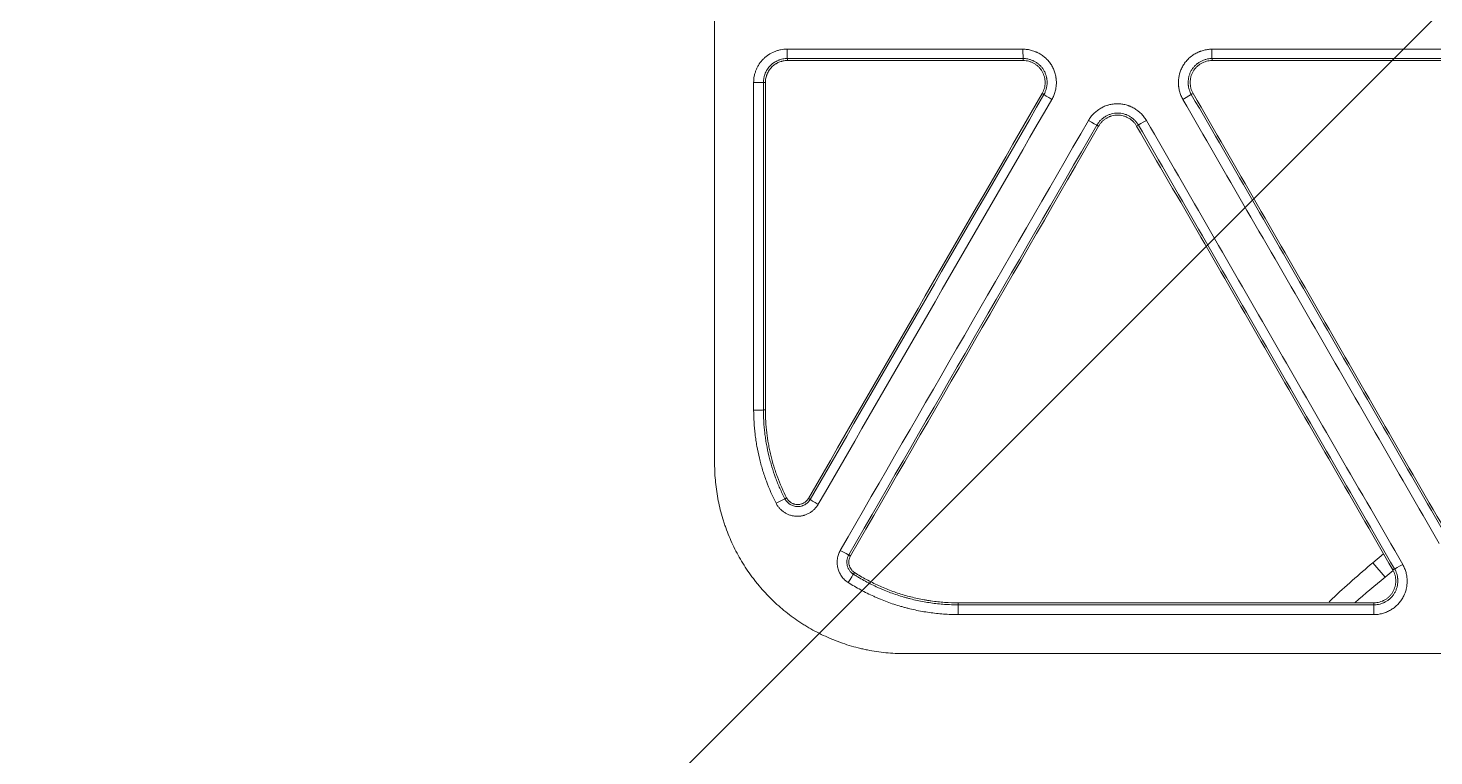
# Model space of a CAD drawing. Header units: inches. Extents: x 405346 to 489838, y -25612 to 14934.
# Drawn here: x 466962.4 to 467032.6, y 4073 to 4109.3 of the extents above; entities that cross this region are included whole.
import ezdxf

# ---------------------------------------------------------------- set-up
doc = ezdxf.new("R2010")
doc.units = ezdxf.units.IN
doc.header["$LTSCALE"] = 200
doc.header["$MEASUREMENT"] = 0
doc.layers.add('SS-EQ', color=2, linetype='Continuous', lineweight=20)

# ---------------------------------------------------------------- blocks, each defined once
blk = doc.blocks.new('4way무풍')
at = {"layer": 'SS-EQ'}
for p, q in [((330.224, 330.224), (-339.635, -339.635)), ((-243.958, -213.682), (-243.959, -213.782)), ((-232.19, -213.782), (-232.19, -213.682)), ((-222.768, -213.682), (-222.768, -213.782)), ((-245.053, -214.877), (-245.152, -214.877)), ((-231.155, -215.474), (-231.242, -215.424)), ((-223.716, -215.424), (-223.802, -215.474)), ((-228.427, -217.05), (-228.513, -217)), ((-226.444, -216.999), (-226.531, -217.05)), ((-245.152, -231.216), (-245.053, -231.216)), ((-244.085, -235.645), (-243.996, -235.6)), ((-242.907, -235.627), (-242.82, -235.677)), ((-240.895, -238.446), (-240.809, -238.496)), ((-214.745, -238.838), (-214.21, -238.39)), ((-214.138, -239.561), (-214.745, -238.838)), ((-213.744, -239.198), (-213.657, -239.148)), ((-240.605, -239.329), (-240.658, -239.413)), ((-214.138, -239.561), (-213.735, -239.223)), ((-214.138, -239.561), (-213.731, -239.232)), ((-235.429, -240.839), (-235.429, -240.939)), ((-214.692, -240.939), (-214.692, -240.839))]:
    blk.add_line(p, q, dxfattribs=at)
for centre, major_axis, ratio, start_param, end_param in [((-243.958, -213.209), (0, 0.474), 0.033008, 1.585007, 3.106667), ((-232.189, -213.209), (0, 0.474), 0.027765, 1.588136, 3.106673), ((-222.768, -213.209), (0, -0.474), 0.024351, 4.731809, 6.248268), ((-245.626, -214.877), (-0.474, 0), 0.014328, 1.537444, 3.106473), ((-230.745, -215.71), (0.41, -0.237), 0.029315, 3.176514, 4.698559), ((-224.212, -215.71), (0.41, 0.237), 0.005067, 4.681389, 6.248278), ((-228.923, -216.762), (-0.41, 0.237), 0.029505, 1.558117, 3.106671), ((-226.034, -216.762), (0.41, 0.237), 0.004819, 3.1765, 4.681067), ((-245.626, -231.215), (0.474, 0), 0.020391, 4.683371, 6.248018), ((-244.506, -235.861), (0.422, 0.216), 0.007367, 4.677735, 6.248278), ((-242.41, -235.914), (-0.41, 0.237), 0.033086, 0.034926, 1.559135), ((-241.305, -238.209), (0.41, -0.237), 0.033564, 4.70208, 6.248259), ((-213.247, -238.911), (0.41, 0.237), 0.018714, 3.176505, 4.683565), ((-240.913, -239.812), (0.255, 0.399), 0.008025, 0.034908, 1.6051), ((-235.429, -241.412), (0, 0.474), 0.022813, 0.035226, 1.597211), ((-214.691, -241.412), (0, 0.474), 0.01545, 0.035014, 1.602164)]:
    blk.add_ellipse(centre, major_axis=major_axis, ratio=ratio, start_param=start_param, end_param=end_param, dxfattribs=at)
for points, knots in [([(-0.032, -346.294), (-6.969, -346.294), (-13.906, -346.294), (-27.78, -346.294), (-34.717, -346.294), (-55.528, -346.294), (-69.403, -346.294), (-97.151, -346.294), (-111.025, -346.294), (-138.774, -346.294), (-152.648, -346.294), (-180.396, -346.294), (-194.27, -346.294), (-215.082, -346.294), (-222.019, -346.294), (-235.893, -346.294), (-242.83, -346.294), (-253.236, -346.294), (-256.704, -346.293), (-263.641, -346.293), (-267.11, -346.294), (-272.313, -346.294), (-274.047, -346.294), (-276.648, -346.294), (-277.515, -346.294), (-279.25, -346.294), (-280.117, -346.293), (-281.418, -346.293), (-281.851, -346.293), (-282.718, -346.293), (-283.152, -346.293), (-283.802, -346.293), (-284.019, -346.294), (-284.453, -346.294), (-284.669, -346.294), (-285.103, -346.294), (-285.32, -346.293), (-285.753, -346.291), (-285.97, -346.288), (-286.62, -346.277), (-287.053, -346.265), (-287.92, -346.232), (-288.353, -346.21), (-289.653, -346.133), (-290.519, -346.062), (-291.817, -345.929), (-292.25, -345.88), (-292.899, -345.799), (-293.116, -345.771), (-293.548, -345.713), (-294.627, -345.561), (-295.697, -345.382), (-298.249, -344.898), (-299.929, -344.504), (-302.417, -343.81), (-304.065, -343.313), (-305.692, -342.746), (-308.116, -341.843), (-309.711, -341.172), (-311.481, -340.336), (-311.677, -340.242), (-312.069, -340.051), (-312.265, -339.955), (-312.85, -339.663), (-313.238, -339.464), (-314.393, -338.857), (-315.91, -338.018), (-317.384, -337.119), (-318.837, -336.19), (-319.553, -335.711), (-320.962, -334.724), (-322.351, -333.708), (-324.369, -332.095), (-326.323, -330.394), (-327.582, -329.2), (-328.355, -328.435), (-328.586, -328.204), (-328.815, -327.971), (-328.968, -327.815), (-329.044, -327.737), (-329.423, -327.345), (-329.723, -327.029), (-330.61, -326.073), (-331.762, -324.777), (-333.398, -322.77), (-334.43, -321.391), (-335.932, -319.291), (-336.873, -317.851), (-338.196, -315.627), (-339.047, -314.124), (-339.838, -312.58), (-340.313, -311.601), (-340.454, -311.306), (-340.593, -311.01), (-340.685, -310.813), (-340.731, -310.713), (-340.958, -310.218), (-341.135, -309.821), (-341.654, -308.624), (-342.309, -307.019), (-343.186, -304.583), (-343.7, -302.939), (-344.419, -300.46), (-344.828, -298.788), (-345.336, -296.251), (-345.487, -295.401), (-345.755, -293.691), (-345.871, -292.831), (-345.994, -291.749), (-346.017, -291.533), (-346.062, -291.099), (-346.083, -290.882), (-346.143, -290.23), (-346.178, -289.796), (-346.239, -288.927), (-346.265, -288.493), (-346.307, -287.624), (-346.324, -287.19), (-346.342, -286.538), (-346.347, -286.321), (-346.354, -285.886), (-346.356, -285.669), (-346.359, -285.235), (-346.359, -285.017), (-346.359, -284.583), (-346.359, -284.366), (-346.358, -283.714), (-346.358, -283.28), (-346.358, -282.411), (-346.358, -281.976), (-346.358, -280.673), (-346.358, -279.804), (-346.359, -278.066), (-346.359, -277.197), (-346.359, -274.59), (-346.359, -272.852), (-346.358, -264.163), (-346.358, -257.211), (-346.359, -236.356), (-346.359, -222.453), (-346.359, -194.646), (-346.359, -180.743), (-346.359, -152.936), (-346.359, -139.033), (-346.359, -111.226), (-346.359, -69.517), (-346.359, -27.807), (-346.359, 0)], [0, 0, 0, 0, 0.03125, 0.03125, 0.0625, 0.0625, 0.125, 0.125, 0.1875, 0.1875, 0.25, 0.25, 0.3125, 0.3125, 0.34375, 0.34375, 0.375, 0.375, 0.390625, 0.390625, 0.40625, 0.40625, 0.414063, 0.414063, 0.417969, 0.417969, 0.421875, 0.421875, 0.423828, 0.423828, 0.425781, 0.425781, 0.426758, 0.426758, 0.427734, 0.427734, 0.428711, 0.428711, 0.429688, 0.429688, 0.431641, 0.431641, 0.433594, 0.433594, 0.4375, 0.4375, 0.439453, 0.439453, 0.44043, 0.44043, 0.441406, 0.445313, 0.445313, 0.453125, 0.453125, 0.457031, 0.460938, 0.460938, 0.46875, 0.46875, 0.469727, 0.469727, 0.470703, 0.470703, 0.472656, 0.472656, 0.476563, 0.480469, 0.480469, 0.484375, 0.484375, 0.488281, 0.492188, 0.496094, 0.5, 0.5, 0.500977, 0.501465, 0.501465, 0.501953, 0.501953, 0.503906, 0.503906, 0.507813, 0.511719, 0.515625, 0.515625, 0.523438, 0.523438, 0.527344, 0.53125, 0.53125, 0.532227, 0.532715, 0.532715, 0.533203, 0.533203, 0.535156, 0.535156, 0.539063, 0.542969, 0.546875, 0.546875, 0.554688, 0.554688, 0.558594, 0.558594, 0.5625, 0.5625, 0.563477, 0.563477, 0.564453, 0.564453, 0.566406, 0.566406, 0.568359, 0.568359, 0.570313, 0.570313, 0.571289, 0.571289, 0.572266, 0.572266, 0.573242, 0.573242, 0.574219, 0.574219, 0.576172, 0.576172, 0.578125, 0.578125, 0.582031, 0.582031, 0.585938, 0.585938, 0.59375, 0.59375, 0.625, 0.625, 0.6875, 0.6875, 0.75, 0.75, 0.8125, 0.8125, 0.875, 1, 1, 1, 1]), ([(-345.164, 0), (-345.164, -27.72), (-345.163, -69.3), (-345.162, -110.879), (-345.161, -138.599), (-345.16, -152.459), (-345.158, -180.179), (-345.157, -194.038), (-345.154, -221.758), (-345.152, -235.618), (-345.147, -256.408), (-345.146, -263.338), (-345.145, -272), (-345.144, -273.733), (-345.144, -276.331), (-345.144, -277.198), (-345.143, -278.93), (-345.142, -279.796), (-345.142, -281.096), (-345.141, -281.529), (-345.141, -282.395), (-345.141, -282.828), (-345.141, -283.694), (-345.141, -284.128), (-345.14, -284.777), (-345.139, -284.994), (-345.136, -285.427), (-345.134, -285.643), (-345.124, -286.293), (-345.113, -286.726), (-345.08, -287.592), (-345.06, -288.025), (-345.009, -288.891), (-344.978, -289.324), (-344.926, -289.973), (-344.898, -290.298), (-344.868, -290.623), (-344.847, -290.839), (-344.836, -290.947), (-344.736, -291.92), (-344.629, -292.78), (-344.379, -294.49), (-344.236, -295.341), (-343.754, -297.876), (-343.361, -299.547), (-342.665, -302.025), (-342.166, -303.667), (-341.312, -306.101), (-340.67, -307.704), (-340.162, -308.899), (-339.901, -309.494), (-339.629, -310.087), (-339.446, -310.481), (-339.353, -310.678), (-338.885, -311.657), (-338.495, -312.43), (-337.684, -313.955), (-337.263, -314.706), (-336.391, -316.189), (-335.94, -316.919), (-335.007, -318.36), (-334.525, -319.069), (-333.532, -320.468), (-332.508, -321.846), (-330.881, -323.85), (-329.735, -325.144), (-328.853, -326.098), (-328.555, -326.413), (-328.177, -326.804), (-328.101, -326.882), (-327.949, -327.038), (-327.721, -327.27), (-327.491, -327.501), (-326.721, -328.264), (-325.466, -329.454), (-323.518, -331.15), (-321.504, -332.756), (-320.119, -333.767), (-318.711, -334.749), (-317.997, -335.224), (-316.546, -336.146), (-315.81, -336.593), (-314.315, -337.455), (-313.557, -337.871), (-312.595, -338.371), (-312.305, -338.52), (-312.014, -338.667), (-311.819, -338.764), (-311.722, -338.813), (-311.235, -339.053), (-310.844, -339.241), (-309.666, -339.791), (-308.875, -340.139), (-307.283, -340.8), (-305.68, -341.425), (-303.244, -342.258), (-301.598, -342.743), (-299.114, -343.417), (-297.436, -343.797), (-294.888, -344.259), (-294.033, -344.395), (-292.957, -344.543), (-292.742, -344.571), (-292.31, -344.625), (-291.663, -344.704), (-291.015, -344.771), (-289.72, -344.892), (-288.856, -344.954), (-287.56, -345.019), (-287.128, -345.036), (-286.48, -345.054), (-286.264, -345.059), (-285.831, -345.067), (-285.615, -345.069), (-285.183, -345.073), (-284.967, -345.074), (-284.534, -345.075), (-284.318, -345.075), (-283.67, -345.076), (-283.237, -345.076), (-282.589, -345.076), (-282.373, -345.076), (-281.94, -345.076), (-281.724, -345.076), (-281.075, -345.076), (-280.643, -345.077), (-279.346, -345.077), (-278.481, -345.078), (-276.752, -345.079), (-275.887, -345.079), (-273.293, -345.079), (-271.563, -345.08), (-262.916, -345.081), (-255.998, -345.082), (-242.162, -345.085), (-235.244, -345.086), (-221.408, -345.089), (-214.49, -345.09), (-193.736, -345.092), (-179.9, -345.094), (-152.228, -345.096), (-138.392, -345.096), (-110.72, -345.097), (-96.884, -345.098), (-69.212, -345.098), (-55.376, -345.099), (-34.622, -345.099), (-27.704, -345.099), (-13.868, -345.099), (-6.95, -345.099), (-0.032, -345.099)], [0, 0, 0, 0, 0.125, 0.1875, 0.1875, 0.25, 0.25, 0.3125, 0.3125, 0.375, 0.375, 0.40625, 0.40625, 0.414063, 0.414063, 0.417969, 0.417969, 0.421875, 0.421875, 0.423828, 0.423828, 0.425781, 0.425781, 0.427734, 0.427734, 0.428711, 0.428711, 0.429688, 0.429688, 0.431641, 0.431641, 0.433594, 0.433594, 0.435547, 0.435547, 0.436523, 0.437012, 0.437012, 0.4375, 0.4375, 0.441406, 0.441406, 0.445313, 0.445313, 0.453125, 0.453125, 0.457031, 0.460938, 0.464844, 0.464844, 0.466797, 0.467773, 0.467773, 0.46875, 0.46875, 0.472656, 0.472656, 0.476563, 0.476563, 0.480469, 0.480469, 0.484375, 0.484375, 0.488281, 0.492188, 0.496094, 0.496094, 0.498047, 0.498047, 0.498535, 0.498535, 0.499023, 0.5, 0.5, 0.503906, 0.507813, 0.511719, 0.515625, 0.515625, 0.519531, 0.519531, 0.523438, 0.523438, 0.527344, 0.527344, 0.52832, 0.528809, 0.528809, 0.529297, 0.529297, 0.53125, 0.53125, 0.535156, 0.535156, 0.539063, 0.542969, 0.546875, 0.546875, 0.554688, 0.554688, 0.558594, 0.558594, 0.55957, 0.55957, 0.560547, 0.5625, 0.5625, 0.566406, 0.566406, 0.568359, 0.568359, 0.569336, 0.569336, 0.570313, 0.570313, 0.571289, 0.571289, 0.572266, 0.572266, 0.574219, 0.574219, 0.575195, 0.575195, 0.576172, 0.576172, 0.578125, 0.578125, 0.582031, 0.582031, 0.585938, 0.585938, 0.59375, 0.59375, 0.625, 0.625, 0.65625, 0.65625, 0.6875, 0.6875, 0.75, 0.75, 0.8125, 0.8125, 0.875, 0.875, 0.9375, 0.9375, 0.96875, 0.96875, 1, 1, 1, 1]), ([(-247.586, 0), (-247.586, -19.492), (-247.586, -38.984), (-247.586, -68.221), (-247.586, -77.967), (-247.586, -92.586), (-247.586, -97.459), (-247.586, -107.204), (-247.586, -112.077), (-247.586, -136.442), (-247.586, -155.933), (-247.586, -180.297), (-247.586, -185.17), (-247.586, -192.479), (-247.586, -194.916), (-247.586, -198.57), (-247.586, -199.788), (-247.586, -201.616), (-247.586, -202.225), (-247.586, -203.443), (-247.586, -204.052), (-247.586, -207.097), (-247.586, -209.534), (-247.586, -214.406), (-247.586, -216.842), (-247.586, -221.715), (-247.586, -224.151), (-247.586, -229.023), (-247.586, -231.46), (-247.586, -233.896)], [0, 0, 0, 0, 0.25, 0.25, 0.375, 0.375, 0.4375, 0.4375, 0.5, 0.5, 0.75, 0.75, 0.8125, 0.8125, 0.84375, 0.84375, 0.859375, 0.859375, 0.867187, 0.867187, 0.875, 0.875, 0.90625, 0.90625, 0.9375, 0.9375, 0.96875, 0.96875, 1, 1, 1, 1]), ([(-245.641, -214.883), (-245.641, -214.773), (-245.63, -214.664), (-245.603, -214.53), (-245.597, -214.503), (-245.583, -214.45), (-245.576, -214.423), (-245.552, -214.345), (-245.515, -214.243), (-245.469, -214.145), (-245.43, -214.072), (-245.417, -214.048), (-245.388, -214.001), (-245.374, -213.978), (-245.298, -213.864), (-245.229, -213.78), (-245.114, -213.665), (-245.074, -213.628), (-245.01, -213.576), (-244.988, -213.559), (-244.944, -213.527), (-244.921, -213.511), (-244.808, -213.436), (-244.712, -213.385), (-244.586, -213.333), (-244.561, -213.323), (-244.509, -213.304), (-244.483, -213.296), (-244.404, -213.272), (-244.351, -213.259), (-244.192, -213.227), (-244.084, -213.215), (-243.974, -213.215)], [0, 0, 0, 0, 0.125, 0.125, 0.15625, 0.15625, 0.1875, 0.1875, 0.25, 0.3125, 0.3125, 0.34375, 0.34375, 0.375, 0.375, 0.5, 0.5, 0.5625, 0.5625, 0.59375, 0.59375, 0.625, 0.625, 0.75, 0.75, 0.78125, 0.78125, 0.8125, 0.8125, 0.875, 0.875, 1, 1, 1, 1]), ([(-243.974, -213.215), (-242.012, -213.216), (-240.05, -213.216), (-236.126, -213.216), (-234.165, -213.217), (-232.203, -213.217)], [0, 0, 0, 0, 0.5, 0.5, 1, 1, 1, 1]), ([(-232.203, -213.217), (-232.166, -213.217), (-232.129, -213.218), (-232.056, -213.223), (-232.02, -213.227), (-231.912, -213.242), (-231.77, -213.271), (-231.632, -213.318), (-231.548, -213.353), (-231.531, -213.361), (-231.498, -213.376), (-231.448, -213.399), (-231.4, -213.425), (-231.306, -213.48), (-231.246, -213.52), (-231.159, -213.586), (-231.131, -213.609), (-231.09, -213.645), (-231.076, -213.657), (-231.049, -213.682), (-231.036, -213.695), (-230.971, -213.759), (-230.875, -213.868), (-230.794, -213.988), (-230.74, -214.083), (-230.722, -214.115), (-230.69, -214.181), (-230.675, -214.214), (-230.634, -214.315), (-230.611, -214.383), (-230.583, -214.488), (-230.575, -214.524), (-230.565, -214.578), (-230.561, -214.596), (-230.556, -214.632), (-230.553, -214.65), (-230.541, -214.741), (-230.532, -214.886), (-230.541, -215.03), (-230.553, -215.121), (-230.555, -215.139), (-230.561, -215.175), (-230.565, -215.193), (-230.575, -215.247), (-230.583, -215.282), (-230.611, -215.388), (-230.634, -215.456), (-230.689, -215.59), (-230.721, -215.656), (-230.758, -215.719)], [0, 0, 0, 0, 0.03125, 0.03125, 0.0625, 0.0625, 0.125, 0.1875, 0.1875, 0.203125, 0.203125, 0.21875, 0.25, 0.25, 0.3125, 0.3125, 0.34375, 0.34375, 0.359375, 0.359375, 0.375, 0.375, 0.4375, 0.5, 0.5, 0.53125, 0.53125, 0.5625, 0.5625, 0.625, 0.625, 0.65625, 0.65625, 0.671875, 0.671875, 0.6875, 0.6875, 0.75, 0.8125, 0.8125, 0.828125, 0.828125, 0.84375, 0.84375, 0.875, 0.875, 0.9375, 0.9375, 1, 1, 1, 1]), ([(-224.223, -215.72), (-224.242, -215.688), (-224.259, -215.656), (-224.291, -215.59), (-224.306, -215.556), (-224.348, -215.455), (-224.393, -215.318), (-224.421, -215.175), (-224.433, -215.085), (-224.435, -215.066), (-224.438, -215.03), (-224.443, -214.975), (-224.444, -214.921), (-224.444, -214.812), (-224.44, -214.74), (-224.426, -214.632), (-224.42, -214.596), (-224.409, -214.542), (-224.406, -214.524), (-224.397, -214.488), (-224.393, -214.47), (-224.37, -214.382), (-224.324, -214.245), (-224.26, -214.115), (-224.205, -214.02), (-224.186, -213.989), (-224.145, -213.928), (-224.124, -213.898), (-224.057, -213.812), (-224.009, -213.758), (-223.932, -213.682), (-223.892, -213.645), (-223.85, -213.609), (-223.822, -213.586), (-223.807, -213.575), (-223.735, -213.519), (-223.614, -213.439), (-223.484, -213.375), (-223.4, -213.34), (-223.383, -213.333), (-223.349, -213.32), (-223.332, -213.314), (-223.28, -213.296), (-223.245, -213.285), (-223.139, -213.257), (-223.069, -213.242), (-222.925, -213.223), (-222.852, -213.218), (-222.779, -213.218)], [0, 0, 0, 0, 0.03125, 0.03125, 0.0625, 0.0625, 0.125, 0.1875, 0.1875, 0.203125, 0.203125, 0.21875, 0.25, 0.25, 0.3125, 0.3125, 0.34375, 0.34375, 0.359375, 0.359375, 0.375, 0.375, 0.4375, 0.5, 0.5, 0.53125, 0.53125, 0.5625, 0.5625, 0.625, 0.625, 0.65625, 0.671875, 0.671875, 0.6875, 0.6875, 0.75, 0.8125, 0.8125, 0.828125, 0.828125, 0.84375, 0.84375, 0.875, 0.875, 0.9375, 0.9375, 1, 1, 1, 1]), ([(-222.779, -213.218), (-218.516, -213.218), (-214.253, -213.219), (-205.727, -213.219), (-201.464, -213.22), (-197.201, -213.22)], [0, 0, 0, 0, 0.5, 0.5, 1, 1, 1, 1]), ([(-243.958, -213.682), (-243.961, -213.682), (-243.963, -213.682), (-243.968, -213.682), (-243.976, -213.682), (-243.993, -213.683), (-244.027, -213.684), (-244.056, -213.686), (-244.114, -213.692), (-244.191, -213.704), (-244.267, -213.723), (-244.323, -213.74), (-244.341, -213.746), (-244.378, -213.76), (-244.397, -213.767), (-244.487, -213.804), (-244.556, -213.841), (-244.637, -213.895), (-244.653, -213.906), (-244.684, -213.929), (-244.7, -213.941), (-244.746, -213.978), (-244.775, -214.004), (-244.857, -214.087), (-244.906, -214.147), (-244.96, -214.229), (-244.971, -214.245), (-244.991, -214.279), (-245.001, -214.296), (-245.028, -214.348), (-245.061, -214.418), (-245.088, -214.492), (-245.105, -214.548), (-245.11, -214.566), (-245.12, -214.604), (-245.124, -214.624), (-245.136, -214.681), (-245.142, -214.72), (-245.148, -214.779), (-245.15, -214.808), (-245.152, -214.842), (-245.152, -214.86), (-245.152, -214.867), (-245.152, -214.872), (-245.152, -214.874), (-245.152, -214.877)], [0, 0, 0, 0, 0.003906, 0.003906, 0.007812, 0.015625, 0.03125, 0.0625, 0.0625, 0.125, 0.1875, 0.1875, 0.21875, 0.21875, 0.25, 0.25, 0.375, 0.375, 0.40625, 0.40625, 0.4375, 0.4375, 0.5, 0.5, 0.625, 0.625, 0.65625, 0.65625, 0.6875, 0.6875, 0.75, 0.8125, 0.8125, 0.84375, 0.84375, 0.875, 0.875, 0.9375, 0.9375, 0.96875, 0.984375, 0.992187, 0.996094, 0.996094, 1, 1, 1, 1]), ([(-245.053, -214.877), (-245.053, -214.805), (-245.045, -214.734), (-245.024, -214.629), (-245.015, -214.594), (-245, -214.543), (-244.994, -214.526), (-244.982, -214.492), (-244.975, -214.475), (-244.941, -214.392), (-244.908, -214.329), (-244.858, -214.255), (-244.848, -214.24), (-244.827, -214.211), (-244.816, -214.197), (-244.782, -214.155), (-244.758, -214.128), (-244.682, -214.053), (-244.627, -214.008), (-244.552, -213.958), (-244.537, -213.948), (-244.506, -213.93), (-244.49, -213.921), (-244.443, -213.896), (-244.378, -213.865), (-244.311, -213.841), (-244.26, -213.825), (-244.243, -213.821), (-244.208, -213.812), (-244.19, -213.808), (-244.102, -213.79), (-244.031, -213.782), (-243.959, -213.782)], [0, 0, 0, 0, 0.125, 0.125, 0.1875, 0.1875, 0.21875, 0.21875, 0.25, 0.25, 0.375, 0.375, 0.40625, 0.40625, 0.4375, 0.4375, 0.5, 0.5, 0.625, 0.625, 0.65625, 0.65625, 0.6875, 0.6875, 0.75, 0.8125, 0.8125, 0.84375, 0.84375, 0.875, 0.875, 1, 1, 1, 1]), ([(-232.19, -213.782), (-234.152, -213.782), (-236.113, -213.782), (-240.036, -213.782), (-241.997, -213.782), (-243.959, -213.782)], [0, 0, 0, 0, 0.5, 0.5, 1, 1, 1, 1]), ([(-232.19, -213.682), (-234.151, -213.682), (-236.113, -213.682), (-240.036, -213.682), (-241.997, -213.682), (-243.958, -213.682)], [0, 0, 0, 0, 0.5, 0.5, 1, 1, 1, 1]), ([(-231.155, -215.474), (-231.154, -215.471), (-231.152, -215.468), (-231.149, -215.463), (-231.144, -215.454), (-231.133, -215.434), (-231.112, -215.393), (-231.097, -215.358), (-231.067, -215.286), (-231.051, -215.237), (-231.031, -215.161), (-231.025, -215.136), (-231.015, -215.084), (-231.011, -215.058), (-231.001, -214.981), (-230.994, -214.877), (-231.001, -214.773), (-231.009, -214.708), (-231.011, -214.695), (-231.015, -214.67), (-231.022, -214.631), (-231.031, -214.593), (-231.05, -214.518), (-231.067, -214.468), (-231.096, -214.396), (-231.107, -214.373), (-231.13, -214.326), (-231.142, -214.302), (-231.181, -214.234), (-231.239, -214.148), (-231.308, -214.07), (-231.364, -214.015), (-231.383, -213.997), (-231.423, -213.963), (-231.443, -213.947), (-231.505, -213.899), (-231.548, -213.871), (-231.616, -213.832), (-231.65, -213.813), (-231.686, -213.796), (-231.709, -213.786), (-231.721, -213.78), (-231.782, -213.755), (-231.88, -213.721), (-231.982, -213.7), (-232.059, -213.689), (-232.085, -213.687), (-232.124, -213.684), (-232.137, -213.683), (-232.157, -213.683), (-232.167, -213.682), (-232.177, -213.682), (-232.183, -213.682), (-232.187, -213.682), (-232.19, -213.682)], [0, 0, 0, 0, 0.003906, 0.003906, 0.007812, 0.015625, 0.03125, 0.0625, 0.0625, 0.125, 0.125, 0.15625, 0.15625, 0.1875, 0.1875, 0.25, 0.3125, 0.3125, 0.328125, 0.328125, 0.34375, 0.375, 0.375, 0.4375, 0.4375, 0.46875, 0.46875, 0.5, 0.5, 0.5625, 0.625, 0.625, 0.65625, 0.65625, 0.6875, 0.6875, 0.75, 0.75, 0.78125, 0.796875, 0.796875, 0.8125, 0.8125, 0.875, 0.9375, 0.9375, 0.96875, 0.96875, 0.984375, 0.984375, 0.992187, 0.996094, 0.996094, 1, 1, 1, 1]), ([(-232.19, -213.782), (-232.142, -213.782), (-232.094, -213.786), (-232, -213.799), (-231.954, -213.808), (-231.885, -213.827), (-231.862, -213.834), (-231.816, -213.85), (-231.794, -213.858), (-231.728, -213.886), (-231.643, -213.928), (-231.563, -213.981), (-231.516, -214.018), (-231.506, -214.025), (-231.487, -214.04), (-231.46, -214.063), (-231.434, -214.087), (-231.383, -214.138), (-231.352, -214.173), (-231.308, -214.229), (-231.294, -214.249), (-231.267, -214.288), (-231.254, -214.309), (-231.218, -214.371), (-231.177, -214.457), (-231.146, -214.547), (-231.128, -214.616), (-231.123, -214.64), (-231.114, -214.687), (-231.11, -214.71), (-231.101, -214.781), (-231.098, -214.829), (-231.098, -214.9), (-231.098, -214.924), (-231.101, -214.972), (-231.104, -214.996), (-231.113, -215.067), (-231.131, -215.161), (-231.161, -215.251), (-231.197, -215.339), (-231.218, -215.382), (-231.242, -215.424)], [0, 0, 0, 0, 0.0625, 0.0625, 0.125, 0.125, 0.15625, 0.15625, 0.1875, 0.1875, 0.25, 0.3125, 0.3125, 0.328125, 0.328125, 0.34375, 0.375, 0.375, 0.4375, 0.4375, 0.46875, 0.46875, 0.5, 0.5, 0.5625, 0.625, 0.625, 0.65625, 0.65625, 0.6875, 0.6875, 0.75, 0.75, 0.78125, 0.78125, 0.8125, 0.8125, 0.875, 0.9375, 0.9375, 1, 1, 1, 1]), ([(-222.768, -213.682), (-222.771, -213.682), (-222.774, -213.682), (-222.781, -213.682), (-222.791, -213.682), (-222.814, -213.683), (-222.859, -213.685), (-222.898, -213.689), (-222.975, -213.7), (-223.026, -213.71), (-223.101, -213.731), (-223.126, -213.739), (-223.176, -213.756), (-223.2, -213.765), (-223.272, -213.795), (-223.365, -213.841), (-223.452, -213.899), (-223.504, -213.938), (-223.514, -213.947), (-223.534, -213.963), (-223.564, -213.988), (-223.593, -214.015), (-223.648, -214.07), (-223.682, -214.108), (-223.73, -214.17), (-223.745, -214.191), (-223.775, -214.234), (-223.789, -214.256), (-223.828, -214.324), (-223.851, -214.371), (-223.89, -214.467), (-223.906, -214.516), (-223.926, -214.592), (-223.932, -214.617), (-223.942, -214.669), (-223.946, -214.695), (-223.956, -214.772), (-223.959, -214.824), (-223.959, -214.902), (-223.958, -214.928), (-223.956, -214.967), (-223.955, -214.98), (-223.952, -215.006), (-223.951, -215.019), (-223.943, -215.084), (-223.923, -215.186), (-223.89, -215.284), (-223.861, -215.357), (-223.85, -215.38), (-223.833, -215.416), (-223.827, -215.428), (-223.818, -215.445), (-223.813, -215.454), (-223.808, -215.462), (-223.805, -215.468), (-223.803, -215.471), (-223.802, -215.474)], [0, 0, 0, 0, 0.003906, 0.003906, 0.007813, 0.015625, 0.03125, 0.0625, 0.0625, 0.125, 0.125, 0.15625, 0.15625, 0.1875, 0.1875, 0.25, 0.3125, 0.3125, 0.328125, 0.328125, 0.34375, 0.375, 0.375, 0.4375, 0.4375, 0.46875, 0.46875, 0.5, 0.5, 0.5625, 0.5625, 0.625, 0.625, 0.65625, 0.65625, 0.6875, 0.6875, 0.75, 0.75, 0.78125, 0.78125, 0.796875, 0.796875, 0.8125, 0.8125, 0.875, 0.9375, 0.9375, 0.96875, 0.96875, 0.984375, 0.984375, 0.992188, 0.996094, 0.996094, 1, 1, 1, 1]), ([(-223.716, -215.424), (-223.74, -215.382), (-223.761, -215.339), (-223.797, -215.251), (-223.812, -215.206), (-223.83, -215.137), (-223.835, -215.114), (-223.844, -215.067), (-223.848, -215.043), (-223.857, -214.972), (-223.863, -214.877), (-223.857, -214.782), (-223.849, -214.722), (-223.848, -214.71), (-223.844, -214.687), (-223.838, -214.651), (-223.83, -214.616), (-223.812, -214.547), (-223.797, -214.502), (-223.77, -214.436), (-223.76, -214.415), (-223.739, -214.372), (-223.728, -214.35), (-223.692, -214.288), (-223.639, -214.209), (-223.576, -214.138), (-223.525, -214.088), (-223.507, -214.071), (-223.471, -214.04), (-223.452, -214.025), (-223.395, -213.981), (-223.356, -213.955), (-223.294, -213.919), (-223.273, -213.908), (-223.23, -213.887), (-223.208, -213.877), (-223.142, -213.849), (-223.052, -213.818), (-222.959, -213.799), (-222.864, -213.786), (-222.816, -213.782), (-222.768, -213.782)], [0, 0, 0, 0, 0.0625, 0.0625, 0.125, 0.125, 0.15625, 0.15625, 0.1875, 0.1875, 0.25, 0.3125, 0.3125, 0.328125, 0.328125, 0.34375, 0.375, 0.375, 0.4375, 0.4375, 0.46875, 0.46875, 0.5, 0.5, 0.5625, 0.625, 0.625, 0.65625, 0.65625, 0.6875, 0.6875, 0.75, 0.75, 0.78125, 0.78125, 0.8125, 0.8125, 0.875, 0.9375, 0.9375, 1, 1, 1, 1]), ([(-197.193, -213.682), (-201.456, -213.682), (-205.719, -213.682), (-214.244, -213.682), (-218.506, -213.682), (-222.768, -213.682)], [0, 0, 0, 0, 0.5, 0.5, 1, 1, 1, 1]), ([(-197.193, -213.782), (-201.456, -213.782), (-205.719, -213.782), (-214.244, -213.782), (-218.506, -213.782), (-222.768, -213.782)], [0, 0, 0, 0, 0.5, 0.5, 1, 1, 1, 1]), ([(-245.64, -231.225), (-245.64, -228.502), (-245.64, -225.778), (-245.641, -220.331), (-245.641, -217.607), (-245.641, -214.883)], [0, 0, 0, 0, 0.5, 0.5, 1, 1, 1, 1]), ([(-245.152, -214.877), (-245.152, -217.6), (-245.152, -220.323), (-245.152, -225.77), (-245.152, -228.493), (-245.152, -231.216)], [0, 0, 0, 0, 0.5, 0.5, 1, 1, 1, 1]), ([(-245.053, -231.216), (-245.053, -228.493), (-245.053, -225.77), (-245.053, -220.323), (-245.053, -217.6), (-245.053, -214.877)], [0, 0, 0, 0, 0.5, 0.5, 1, 1, 1, 1]), ([(-228.935, -216.772), (-228.917, -216.74), (-228.897, -216.709), (-228.856, -216.648), (-228.835, -216.618), (-228.768, -216.532), (-228.672, -216.424), (-228.563, -216.328), (-228.49, -216.273), (-228.475, -216.262), (-228.445, -216.241), (-228.4, -216.21), (-228.354, -216.181), (-228.26, -216.127), (-228.195, -216.095), (-228.094, -216.053), (-228.06, -216.04), (-228.008, -216.022), (-227.991, -216.016), (-227.956, -216.005), (-227.938, -216), (-227.85, -215.976), (-227.708, -215.948), (-227.564, -215.938), (-227.454, -215.938), (-227.417, -215.939), (-227.344, -215.944), (-227.308, -215.948), (-227.2, -215.962), (-227.13, -215.977), (-227.025, -216.005), (-226.99, -216.016), (-226.938, -216.034), (-226.921, -216.04), (-226.887, -216.053), (-226.87, -216.06), (-226.785, -216.095), (-226.655, -216.159), (-226.534, -216.24), (-226.462, -216.295), (-226.448, -216.306), (-226.419, -216.329), (-226.405, -216.341), (-226.364, -216.377), (-226.337, -216.402), (-226.26, -216.479), (-226.212, -216.533), (-226.123, -216.648), (-226.083, -216.708), (-226.046, -216.772)], [0, 0, 0, 0, 0.03125, 0.03125, 0.0625, 0.0625, 0.125, 0.1875, 0.1875, 0.203125, 0.203125, 0.21875, 0.25, 0.25, 0.3125, 0.3125, 0.34375, 0.34375, 0.359375, 0.359375, 0.375, 0.375, 0.4375, 0.5, 0.5, 0.53125, 0.53125, 0.5625, 0.5625, 0.625, 0.625, 0.65625, 0.65625, 0.671875, 0.671875, 0.6875, 0.6875, 0.75, 0.8125, 0.8125, 0.828125, 0.828125, 0.84375, 0.84375, 0.875, 0.875, 0.9375, 0.9375, 1, 1, 1, 1]), ([(-211.432, -237.873), (-212.498, -236.027), (-213.564, -234.181), (-215.695, -230.489), (-216.761, -228.643), (-219.959, -223.105), (-222.091, -219.412), (-224.223, -215.72)], [0, 0, 0, 0, 0.25, 0.25, 0.5, 0.5, 1, 1, 1, 1]), ([(-223.802, -215.474), (-221.67, -219.165), (-219.539, -222.857), (-216.342, -228.394), (-215.277, -230.24), (-213.145, -233.931), (-212.08, -235.776), (-211.014, -237.622)], [0, 0, 0, 0, 0.5, 0.5, 0.75, 0.75, 1, 1, 1, 1]), ([(-223.716, -215.424), (-221.584, -219.116), (-219.453, -222.807), (-216.256, -228.344), (-215.191, -230.19), (-213.059, -233.881), (-211.994, -235.727), (-210.928, -237.572)], [0, 0, 0, 0, 0.5, 0.5, 0.75, 0.75, 1, 1, 1, 1]), ([(-226.444, -216.999), (-226.446, -216.996), (-226.448, -216.994), (-226.451, -216.988), (-226.456, -216.979), (-226.468, -216.96), (-226.493, -216.922), (-226.516, -216.89), (-226.563, -216.829), (-226.598, -216.79), (-226.653, -216.735), (-226.672, -216.717), (-226.712, -216.683), (-226.732, -216.666), (-226.795, -216.619), (-226.881, -216.561), (-226.974, -216.515), (-227.035, -216.49), (-227.047, -216.485), (-227.071, -216.476), (-227.108, -216.462), (-227.145, -216.451), (-227.221, -216.43), (-227.271, -216.42), (-227.348, -216.409), (-227.374, -216.407), (-227.426, -216.403), (-227.453, -216.402), (-227.531, -216.402), (-227.583, -216.406), (-227.686, -216.42), (-227.736, -216.43), (-227.812, -216.451), (-227.837, -216.459), (-227.887, -216.476), (-227.911, -216.485), (-227.983, -216.515), (-228.029, -216.538), (-228.097, -216.577), (-228.13, -216.598), (-228.162, -216.62), (-228.183, -216.635), (-228.194, -216.643), (-228.246, -216.683), (-228.325, -216.751), (-228.393, -216.828), (-228.441, -216.89), (-228.457, -216.911), (-228.479, -216.944), (-228.486, -216.955), (-228.496, -216.971), (-228.501, -216.98), (-228.506, -216.988), (-228.51, -216.994), (-228.511, -216.997), (-228.513, -217)], [0, 0, 0, 0, 0.003906, 0.003906, 0.007812, 0.015625, 0.03125, 0.0625, 0.0625, 0.125, 0.125, 0.15625, 0.15625, 0.1875, 0.1875, 0.25, 0.3125, 0.3125, 0.328125, 0.328125, 0.34375, 0.375, 0.375, 0.4375, 0.4375, 0.46875, 0.46875, 0.5, 0.5, 0.5625, 0.5625, 0.625, 0.625, 0.65625, 0.65625, 0.6875, 0.6875, 0.75, 0.75, 0.78125, 0.796875, 0.796875, 0.8125, 0.8125, 0.875, 0.9375, 0.9375, 0.96875, 0.96875, 0.984375, 0.984375, 0.992188, 0.996094, 0.996094, 1, 1, 1, 1]), ([(-228.427, -217.05), (-228.403, -217.008), (-228.376, -216.968), (-228.318, -216.893), (-228.286, -216.858), (-228.235, -216.807), (-228.218, -216.791), (-228.182, -216.76), (-228.163, -216.745), (-228.106, -216.701), (-228.027, -216.649), (-227.941, -216.606), (-227.886, -216.583), (-227.875, -216.579), (-227.852, -216.57), (-227.819, -216.558), (-227.785, -216.547), (-227.716, -216.528), (-227.669, -216.519), (-227.599, -216.509), (-227.575, -216.507), (-227.527, -216.503), (-227.503, -216.502), (-227.431, -216.502), (-227.336, -216.509), (-227.243, -216.528), (-227.174, -216.547), (-227.151, -216.554), (-227.106, -216.57), (-227.083, -216.578), (-227.017, -216.606), (-226.975, -216.627), (-226.913, -216.662), (-226.882, -216.681), (-226.853, -216.701), (-226.833, -216.715), (-226.824, -216.723), (-226.776, -216.759), (-226.704, -216.821), (-226.641, -216.892), (-226.582, -216.968), (-226.555, -217.008), (-226.531, -217.05)], [0, 0, 0, 0, 0.0625, 0.0625, 0.125, 0.125, 0.15625, 0.15625, 0.1875, 0.1875, 0.25, 0.3125, 0.3125, 0.328125, 0.328125, 0.34375, 0.375, 0.375, 0.4375, 0.4375, 0.46875, 0.46875, 0.5, 0.5, 0.5625, 0.625, 0.625, 0.65625, 0.65625, 0.6875, 0.6875, 0.75, 0.75, 0.78125, 0.796875, 0.796875, 0.8125, 0.8125, 0.875, 0.9375, 0.9375, 1, 1, 1, 1]), ([(-213.744, -239.198), (-214.809, -237.352), (-215.875, -235.507), (-218.006, -231.816), (-219.072, -229.97), (-222.269, -224.433), (-224.4, -220.741), (-226.531, -217.05)], [0, 0, 0, 0, 0.25, 0.25, 0.5, 0.5, 1, 1, 1, 1]), ([(-213.657, -239.148), (-214.722, -237.302), (-215.788, -235.457), (-217.919, -231.765), (-218.985, -229.92), (-222.182, -224.382), (-224.313, -220.691), (-226.444, -216.999)], [0, 0, 0, 0, 0.25, 0.25, 0.5, 0.5, 1, 1, 1, 1]), ([(-226.046, -216.772), (-223.914, -220.464), (-221.782, -224.157), (-218.584, -229.695), (-217.518, -231.541), (-215.386, -235.233), (-214.32, -237.079), (-213.254, -238.925)], [0, 0, 0, 0, 0.5, 0.5, 0.75, 0.75, 1, 1, 1, 1]), ([(-244.519, -235.871), (-244.703, -235.512), (-244.864, -235.145), (-245.073, -234.582), (-245.138, -234.392), (-245.225, -234.104), (-245.267, -233.959), (-245.306, -233.814), (-245.331, -233.716), (-245.343, -233.667), (-245.402, -233.422), (-245.444, -233.225), (-245.497, -232.928), (-245.513, -232.829), (-245.543, -232.63), (-245.556, -232.53), (-245.616, -232.03), (-245.639, -231.628), (-245.64, -231.225)], [0, 0, 0, 0, 0.25, 0.25, 0.375, 0.375, 0.4375, 0.46875, 0.46875, 0.5, 0.5, 0.625, 0.625, 0.6875, 0.6875, 0.75, 0.75, 1, 1, 1, 1]), ([(-245.152, -231.216), (-245.152, -231.24), (-245.152, -231.264), (-245.152, -231.312), (-245.151, -231.384), (-245.147, -231.552), (-245.141, -231.695), (-245.124, -231.983), (-245.107, -232.174), (-245.073, -232.46), (-245.06, -232.555), (-245.032, -232.745), (-245.017, -232.84), (-244.966, -233.123), (-244.926, -233.31), (-244.859, -233.59), (-244.835, -233.684), (-244.784, -233.868), (-244.705, -234.144), (-244.552, -234.597), (-244.408, -234.951), (-244.293, -235.213), (-244.233, -235.344), (-244.16, -235.495), (-244.128, -235.559), (-244.107, -235.602), (-244.096, -235.624), (-244.085, -235.645)], [0, 0, 0, 0, 0.015625, 0.015625, 0.03125, 0.0625, 0.125, 0.125, 0.25, 0.25, 0.3125, 0.3125, 0.375, 0.375, 0.5, 0.5, 0.5625, 0.5625, 0.625, 0.75, 0.875, 0.875, 0.9375, 0.96875, 0.984375, 0.984375, 1, 1, 1, 1]), ([(-243.996, -235.6), (-244.17, -235.261), (-244.322, -234.914), (-244.488, -234.468), (-244.519, -234.378), (-244.58, -234.198), (-244.667, -233.927), (-244.742, -233.652), (-244.809, -233.375), (-244.829, -233.282), (-244.868, -233.096), (-244.922, -232.817), (-244.964, -232.537), (-245.031, -231.974), (-245.053, -231.596), (-245.053, -231.216)], [0, 0, 0, 0, 0.25, 0.25, 0.3125, 0.3125, 0.375, 0.5, 0.5, 0.5625, 0.5625, 0.625, 0.75, 0.75, 1, 1, 1, 1]), ([(-247.586, -233.896), (-247.586, -234.208), (-247.571, -234.519), (-247.51, -235.134), (-247.465, -235.439), (-247.344, -236.044), (-247.27, -236.345), (-247.157, -236.716), (-247.122, -236.828), (-247.084, -236.939), (-247.059, -237.013), (-247.046, -237.05), (-246.98, -237.233), (-246.924, -237.379), (-246.746, -237.809), (-246.482, -238.368), (-246.165, -238.897), (-245.907, -239.284), (-245.818, -239.41), (-245.679, -239.598), (-245.632, -239.66), (-245.536, -239.783), (-245.487, -239.844), (-245.239, -240.146), (-245.031, -240.376), (-244.594, -240.813), (-244.366, -241.02), (-243.889, -241.412), (-243.64, -241.597), (-243.317, -241.814), (-243.252, -241.856), (-243.153, -241.919), (-243.119, -241.94), (-243.053, -241.981), (-242.886, -242.082), (-242.717, -242.178), (-242.307, -242.398), (-241.749, -242.662), (-241.168, -242.871), (-240.723, -243.006), (-240.574, -243.048), (-240.347, -243.105), (-240.271, -243.123), (-240.119, -243.157), (-240.042, -243.174), (-239.66, -243.25), (-239.044, -243.342), (-238.422, -243.373), (-238.109, -243.373)], [0, 0, 0, 0, 0.0625, 0.0625, 0.125, 0.125, 0.1875, 0.1875, 0.203125, 0.210937, 0.210937, 0.21875, 0.21875, 0.25, 0.25, 0.3125, 0.375, 0.375, 0.40625, 0.40625, 0.421875, 0.421875, 0.4375, 0.4375, 0.5, 0.5, 0.5625, 0.5625, 0.625, 0.625, 0.640625, 0.640625, 0.648437, 0.648437, 0.65625, 0.6875, 0.6875, 0.75, 0.8125, 0.8125, 0.84375, 0.84375, 0.859375, 0.859375, 0.875, 0.875, 0.9375, 1, 1, 1, 1]), ([(-244.085, -235.645), (-244.084, -235.647), (-244.083, -235.649), (-244.081, -235.652), (-244.078, -235.657), (-244.071, -235.67), (-244.057, -235.694), (-244.044, -235.714), (-244.016, -235.754), (-243.996, -235.779), (-243.953, -235.826), (-243.929, -235.848), (-243.879, -235.889), (-243.827, -235.927), (-243.771, -235.957), (-243.712, -235.984), (-243.682, -235.996), (-243.621, -236.015), (-243.59, -236.022), (-243.542, -236.03), (-243.526, -236.032), (-243.494, -236.035), (-243.478, -236.036), (-243.429, -236.038), (-243.366, -236.035), (-243.302, -236.023), (-243.255, -236.011), (-243.24, -236.006), (-243.209, -235.996), (-243.194, -235.991), (-243.15, -235.973), (-243.121, -235.959), (-243.079, -235.936), (-243.065, -235.928), (-243.038, -235.91), (-243.025, -235.901), (-242.986, -235.872), (-242.937, -235.831), (-242.894, -235.783), (-242.864, -235.745), (-242.855, -235.732), (-242.841, -235.712), (-242.835, -235.702), (-242.827, -235.689), (-242.824, -235.684), (-242.822, -235.681), (-242.821, -235.679), (-242.82, -235.677)], [0, 0, 0, 0, 0.003906, 0.003906, 0.007812, 0.015625, 0.03125, 0.0625, 0.0625, 0.125, 0.125, 0.1875, 0.1875, 0.25, 0.3125, 0.3125, 0.375, 0.375, 0.4375, 0.4375, 0.46875, 0.46875, 0.5, 0.5, 0.5625, 0.625, 0.625, 0.65625, 0.65625, 0.6875, 0.6875, 0.75, 0.75, 0.78125, 0.78125, 0.8125, 0.8125, 0.875, 0.9375, 0.9375, 0.96875, 0.96875, 0.984375, 0.992187, 0.996094, 0.996094, 1, 1, 1, 1]), ([(-242.907, -235.627), (-242.921, -235.652), (-242.952, -235.697), (-242.989, -235.738), (-243.028, -235.777), (-243.05, -235.795), (-243.094, -235.828), (-243.117, -235.843), (-243.165, -235.87), (-243.19, -235.882), (-243.242, -235.903), (-243.295, -235.92), (-243.349, -235.93), (-243.39, -235.935), (-243.404, -235.936), (-243.432, -235.938), (-243.446, -235.938), (-243.487, -235.937), (-243.542, -235.931), (-243.596, -235.919), (-243.636, -235.906), (-243.649, -235.902), (-243.675, -235.892), (-243.688, -235.887), (-243.725, -235.869), (-243.75, -235.856), (-243.785, -235.834), (-243.796, -235.826), (-243.819, -235.81), (-243.83, -235.801), (-243.862, -235.775), (-243.902, -235.737), (-243.937, -235.694), (-243.961, -235.66), (-243.969, -235.648), (-243.983, -235.624), (-243.99, -235.612), (-243.996, -235.6)], [0, 0, 0, 0, 0.0625, 0.125, 0.125, 0.1875, 0.1875, 0.25, 0.25, 0.3125, 0.3125, 0.375, 0.4375, 0.4375, 0.46875, 0.46875, 0.5, 0.5, 0.5625, 0.625, 0.625, 0.65625, 0.65625, 0.6875, 0.6875, 0.75, 0.75, 0.78125, 0.78125, 0.8125, 0.8125, 0.875, 0.9375, 0.9375, 0.96875, 0.96875, 1, 1, 1, 1]), ([(-242.422, -235.924), (-242.436, -235.948), (-242.45, -235.97), (-242.48, -236.015), (-242.496, -236.037), (-242.545, -236.1), (-242.616, -236.179), (-242.697, -236.248), (-242.761, -236.296), (-242.783, -236.312), (-242.828, -236.341), (-242.851, -236.355), (-242.921, -236.394), (-242.969, -236.417), (-243.043, -236.446), (-243.068, -236.455), (-243.106, -236.467), (-243.119, -236.471), (-243.144, -236.479), (-243.157, -236.482), (-243.222, -236.499), (-243.327, -236.518), (-243.446, -236.523), (-243.513, -236.52), (-243.54, -236.518), (-243.553, -236.517), (-243.594, -236.514), (-243.62, -236.51), (-243.699, -236.497), (-243.751, -236.485), (-243.852, -236.454), (-243.902, -236.435), (-244, -236.39), (-244.047, -236.365), (-244.136, -236.308), (-244.179, -236.277), (-244.241, -236.226), (-244.261, -236.208), (-244.3, -236.171), (-244.319, -236.152), (-244.373, -236.093), (-244.406, -236.052), (-244.467, -235.965), (-244.495, -235.919), (-244.519, -235.871)], [0, 0, 0, 0, 0.03125, 0.03125, 0.0625, 0.0625, 0.125, 0.1875, 0.1875, 0.21875, 0.21875, 0.25, 0.25, 0.3125, 0.3125, 0.34375, 0.34375, 0.359375, 0.359375, 0.375, 0.375, 0.4375, 0.5, 0.515625, 0.515625, 0.53125, 0.53125, 0.5625, 0.5625, 0.625, 0.625, 0.6875, 0.6875, 0.75, 0.75, 0.8125, 0.8125, 0.84375, 0.84375, 0.875, 0.875, 0.9375, 0.9375, 1, 1, 1, 1]), ([(-240.925, -239.824), (-240.957, -239.803), (-240.988, -239.781), (-241.033, -239.746), (-241.048, -239.734), (-241.077, -239.709), (-241.091, -239.696), (-241.16, -239.63), (-241.209, -239.572), (-241.275, -239.48), (-241.295, -239.448), (-241.324, -239.399), (-241.333, -239.382), (-241.35, -239.348), (-241.359, -239.331), (-241.398, -239.244), (-241.422, -239.173), (-241.449, -239.063), (-241.457, -239.025), (-241.468, -238.95), (-241.472, -238.912), (-241.477, -238.798), (-241.474, -238.723), (-241.458, -238.61), (-241.451, -238.572), (-241.434, -238.498), (-241.423, -238.462), (-241.386, -238.355), (-241.355, -238.286), (-241.317, -238.22)], [0, 0, 0, 0, 0.0625, 0.0625, 0.09375, 0.09375, 0.125, 0.125, 0.25, 0.25, 0.3125, 0.3125, 0.34375, 0.34375, 0.375, 0.375, 0.5, 0.5, 0.5625, 0.5625, 0.625, 0.625, 0.75, 0.75, 0.8125, 0.8125, 0.875, 0.875, 1, 1, 1, 1]), ([(-240.895, -238.446), (-240.896, -238.448), (-240.898, -238.451), (-240.901, -238.456), (-240.905, -238.463), (-240.914, -238.481), (-240.932, -238.517), (-240.952, -238.57), (-240.965, -238.614), (-240.975, -238.658), (-240.98, -238.681), (-240.989, -238.749), (-240.991, -238.794), (-240.987, -238.863), (-240.985, -238.885), (-240.978, -238.931), (-240.974, -238.954), (-240.957, -239.02), (-240.943, -239.063), (-240.919, -239.115), (-240.914, -239.125), (-240.904, -239.146), (-240.898, -239.156), (-240.881, -239.186), (-240.869, -239.205), (-240.83, -239.261), (-240.8, -239.296), (-240.758, -239.335), (-240.75, -239.343), (-240.733, -239.358), (-240.715, -239.373), (-240.692, -239.39), (-240.675, -239.402), (-240.668, -239.406), (-240.663, -239.41), (-240.661, -239.411), (-240.658, -239.413)], [0, 0, 0, 0, 0.007812, 0.007812, 0.015625, 0.03125, 0.0625, 0.125, 0.1875, 0.1875, 0.25, 0.25, 0.375, 0.375, 0.4375, 0.4375, 0.5, 0.5, 0.625, 0.625, 0.65625, 0.65625, 0.6875, 0.6875, 0.75, 0.75, 0.875, 0.875, 0.90625, 0.90625, 0.9375, 0.96875, 0.984375, 0.992187, 0.992187, 1, 1, 1, 1]), ([(-240.605, -239.329), (-240.639, -239.308), (-240.669, -239.283), (-240.712, -239.243), (-240.726, -239.229), (-240.751, -239.199), (-240.764, -239.183), (-240.798, -239.135), (-240.817, -239.1), (-240.841, -239.047), (-240.849, -239.028), (-240.862, -238.991), (-240.867, -238.972), (-240.881, -238.915), (-240.887, -238.876), (-240.89, -238.817), (-240.891, -238.797), (-240.889, -238.757), (-240.887, -238.738), (-240.879, -238.68), (-240.87, -238.641), (-240.851, -238.585), (-240.844, -238.567), (-240.828, -238.531), (-240.819, -238.513), (-240.809, -238.496)], [0, 0, 0, 0, 0.125, 0.125, 0.1875, 0.1875, 0.25, 0.25, 0.375, 0.375, 0.4375, 0.4375, 0.5, 0.5, 0.625, 0.625, 0.6875, 0.6875, 0.75, 0.75, 0.875, 0.875, 0.9375, 0.9375, 1, 1, 1, 1]), ([(-216.932, -240.794), (-216.879, -240.743), (-216.826, -240.693), (-216.116, -240.02), (-215.438, -239.42), (-214.745, -238.838)], [0, 0, 0, 0, 0.075051, 0.075051, 1, 1, 1, 1]), ([(-213.254, -238.925), (-213.236, -238.957), (-213.219, -238.989), (-213.186, -239.055), (-213.172, -239.089), (-213.13, -239.19), (-213.084, -239.327), (-213.057, -239.469), (-213.045, -239.56), (-213.043, -239.578), (-213.039, -239.615), (-213.035, -239.669), (-213.033, -239.724), (-213.033, -239.833), (-213.038, -239.905), (-213.052, -240.013), (-213.058, -240.049), (-213.068, -240.103), (-213.072, -240.121), (-213.08, -240.156), (-213.085, -240.174), (-213.108, -240.262), (-213.154, -240.4), (-213.218, -240.53), (-213.272, -240.625), (-213.292, -240.656), (-213.333, -240.717), (-213.354, -240.746), (-213.42, -240.832), (-213.468, -240.886), (-213.545, -240.963), (-213.572, -240.988), (-213.613, -241.024), (-213.627, -241.035), (-213.656, -241.059), (-213.67, -241.07), (-213.743, -241.125), (-213.864, -241.206), (-213.994, -241.27), (-214.078, -241.305), (-214.095, -241.312), (-214.129, -241.325), (-214.146, -241.331), (-214.198, -241.349), (-214.233, -241.36), (-214.338, -241.388), (-214.409, -241.403), (-214.553, -241.422), (-214.625, -241.427), (-214.699, -241.427)], [0, 0, 0, 0, 0.03125, 0.03125, 0.0625, 0.0625, 0.125, 0.1875, 0.1875, 0.203125, 0.203125, 0.21875, 0.25, 0.25, 0.3125, 0.3125, 0.34375, 0.34375, 0.359375, 0.359375, 0.375, 0.375, 0.4375, 0.5, 0.5, 0.53125, 0.53125, 0.5625, 0.5625, 0.625, 0.625, 0.65625, 0.65625, 0.671875, 0.671875, 0.6875, 0.6875, 0.75, 0.8125, 0.8125, 0.828125, 0.828125, 0.84375, 0.84375, 0.875, 0.875, 0.9375, 0.9375, 1, 1, 1, 1]), ([(-214.692, -240.939), (-214.688, -240.939), (-214.685, -240.939), (-214.678, -240.939), (-214.669, -240.939), (-214.646, -240.938), (-214.6, -240.936), (-214.561, -240.932), (-214.484, -240.921), (-214.433, -240.911), (-214.358, -240.89), (-214.333, -240.882), (-214.284, -240.865), (-214.259, -240.856), (-214.187, -240.826), (-214.094, -240.78), (-214.007, -240.722), (-213.955, -240.683), (-213.945, -240.674), (-213.925, -240.658), (-213.895, -240.633), (-213.866, -240.606), (-213.811, -240.551), (-213.776, -240.513), (-213.729, -240.451), (-213.714, -240.43), (-213.684, -240.387), (-213.67, -240.365), (-213.631, -240.297), (-213.608, -240.25), (-213.569, -240.154), (-213.553, -240.105), (-213.533, -240.029), (-213.527, -240.004), (-213.517, -239.952), (-213.513, -239.927), (-213.503, -239.849), (-213.5, -239.797), (-213.5, -239.72), (-213.5, -239.694), (-213.503, -239.655), (-213.504, -239.642), (-213.506, -239.616), (-213.508, -239.602), (-213.516, -239.537), (-213.536, -239.435), (-213.568, -239.337), (-213.598, -239.265), (-213.608, -239.241), (-213.626, -239.205), (-213.632, -239.194), (-213.641, -239.176), (-213.646, -239.168), (-213.65, -239.159), (-213.654, -239.153), (-213.655, -239.15), (-213.657, -239.148)], [0, 0, 0, 0, 0.003906, 0.003906, 0.007812, 0.015625, 0.03125, 0.0625, 0.0625, 0.125, 0.125, 0.15625, 0.15625, 0.1875, 0.1875, 0.25, 0.3125, 0.3125, 0.328125, 0.328125, 0.34375, 0.375, 0.375, 0.4375, 0.4375, 0.46875, 0.46875, 0.5, 0.5, 0.5625, 0.5625, 0.625, 0.625, 0.65625, 0.65625, 0.6875, 0.6875, 0.75, 0.75, 0.78125, 0.78125, 0.796875, 0.796875, 0.8125, 0.8125, 0.875, 0.9375, 0.9375, 0.96875, 0.96875, 0.984375, 0.984375, 0.992187, 0.996094, 0.996094, 1, 1, 1, 1]), ([(-235.44, -241.425), (-235.682, -241.425), (-236.164, -241.407), (-236.88, -241.33), (-237.353, -241.246), (-237.706, -241.169), (-237.882, -241.128), (-238.058, -241.082), (-238.174, -241.05), (-238.233, -241.034), (-238.523, -240.949), (-238.753, -240.873), (-239.093, -240.748), (-239.261, -240.682), (-239.429, -240.611), (-239.54, -240.563), (-239.595, -240.539), (-239.871, -240.414), (-240.304, -240.199), (-240.721, -239.954), (-240.925, -239.824)], [0, 0, 0, 0, 0.125, 0.25, 0.375, 0.375, 0.4375, 0.46875, 0.46875, 0.5, 0.5, 0.625, 0.625, 0.6875, 0.71875, 0.71875, 0.75, 0.75, 0.875, 1, 1, 1, 1]), ([(-240.658, -239.413), (-240.646, -239.421), (-240.634, -239.428), (-240.61, -239.444), (-240.573, -239.467), (-240.487, -239.52), (-240.314, -239.624), (-240.164, -239.709), (-239.86, -239.873), (-239.654, -239.976), (-239.391, -240.095), (-239.338, -240.118), (-239.232, -240.164), (-239.073, -240.231), (-238.912, -240.293), (-238.588, -240.413), (-238.369, -240.485), (-238.092, -240.566), (-238.036, -240.582), (-237.925, -240.612), (-237.758, -240.656), (-237.59, -240.695), (-237.253, -240.768), (-236.802, -240.849), (-236.347, -240.898), (-236.004, -240.922), (-235.832, -240.932), (-235.631, -240.937), (-235.53, -240.938), (-235.487, -240.939), (-235.458, -240.939), (-235.444, -240.939), (-235.429, -240.939)], [0, 0, 0, 0, 0.007813, 0.007813, 0.015625, 0.03125, 0.0625, 0.125, 0.125, 0.25, 0.25, 0.28125, 0.28125, 0.3125, 0.375, 0.375, 0.5, 0.5, 0.53125, 0.53125, 0.5625, 0.625, 0.625, 0.75, 0.875, 0.875, 0.9375, 0.96875, 0.984375, 0.992188, 0.992188, 1, 1, 1, 1]), ([(-235.429, -240.839), (-235.658, -240.839), (-236.114, -240.823), (-236.567, -240.774), (-236.85, -240.734), (-236.906, -240.725), (-237.019, -240.707), (-237.188, -240.678), (-237.355, -240.645), (-237.689, -240.572), (-237.91, -240.516), (-238.239, -240.42), (-238.348, -240.386), (-238.565, -240.314), (-238.672, -240.276), (-238.992, -240.158), (-239.411, -239.985), (-240.02, -239.683), (-240.412, -239.452), (-240.605, -239.329)], [0, 0, 0, 0, 0.125, 0.25, 0.25, 0.28125, 0.28125, 0.3125, 0.375, 0.375, 0.5, 0.5, 0.5625, 0.5625, 0.625, 0.625, 0.75, 0.875, 1, 1, 1, 1]), ([(-213.744, -239.198), (-213.72, -239.24), (-213.699, -239.283), (-213.663, -239.37), (-213.648, -239.416), (-213.63, -239.485), (-213.625, -239.508), (-213.615, -239.555), (-213.612, -239.579), (-213.603, -239.65), (-213.597, -239.745), (-213.603, -239.84), (-213.61, -239.9), (-213.612, -239.912), (-213.616, -239.935), (-213.622, -239.971), (-213.63, -240.005), (-213.648, -240.074), (-213.663, -240.119), (-213.69, -240.185), (-213.7, -240.207), (-213.721, -240.25), (-213.732, -240.271), (-213.768, -240.334), (-213.821, -240.413), (-213.884, -240.484), (-213.935, -240.534), (-213.953, -240.551), (-213.989, -240.582), (-214.007, -240.597), (-214.064, -240.641), (-214.104, -240.667), (-214.166, -240.703), (-214.197, -240.72), (-214.229, -240.735), (-214.251, -240.745), (-214.262, -240.75), (-214.318, -240.773), (-214.408, -240.804), (-214.501, -240.823), (-214.595, -240.836), (-214.643, -240.839), (-214.692, -240.839)], [0, 0, 0, 0, 0.0625, 0.0625, 0.125, 0.125, 0.15625, 0.15625, 0.1875, 0.1875, 0.25, 0.3125, 0.3125, 0.328125, 0.328125, 0.34375, 0.375, 0.375, 0.4375, 0.4375, 0.46875, 0.46875, 0.5, 0.5, 0.5625, 0.625, 0.625, 0.65625, 0.65625, 0.6875, 0.6875, 0.75, 0.75, 0.78125, 0.796875, 0.796875, 0.8125, 0.8125, 0.875, 0.9375, 0.9375, 1, 1, 1, 1]), ([(-235.429, -240.839), (-231.973, -240.839), (-228.517, -240.839), (-221.605, -240.839), (-218.148, -240.839), (-214.692, -240.839)], [0, 0, 0, 0, 0.5, 0.5, 1, 1, 1, 1]), ([(-235.429, -240.939), (-231.973, -240.939), (-228.517, -240.939), (-221.604, -240.939), (-218.148, -240.939), (-214.692, -240.939)], [0, 0, 0, 0, 0.5, 0.5, 1, 1, 1, 1]), ([(-214.699, -241.427), (-218.156, -241.427), (-221.613, -241.426), (-228.526, -241.426), (-231.983, -241.425), (-235.44, -241.425)], [0, 0, 0, 0, 0.5, 0.5, 1, 1, 1, 1]), ([(-238.109, -243.373), (-235.629, -243.373), (-233.149, -243.373), (-228.189, -243.373), (-225.709, -243.373), (-220.749, -243.373), (-218.269, -243.373), (-213.309, -243.373), (-210.829, -243.373), (-205.869, -243.373), (-203.388, -243.373), (-199.668, -243.373), (-198.428, -243.373), (-195.948, -243.373), (-194.707, -243.373), (-188.507, -243.373), (-183.546, -243.373), (-168.664, -243.373), (-158.743, -243.373), (-138.901, -243.373), (-128.979, -243.373), (-114.097, -243.373), (-109.136, -243.373), (-99.215, -243.373), (-94.254, -243.373), (-79.372, -243.373), (-69.451, -243.373), (-49.608, -243.373), (-39.686, -243.373), (-24.804, -243.373), (-19.843, -243.373), (-9.922, -243.373), (-4.961, -243.373), (0, -243.373)], [0, 0, 0, 0, 0.03125, 0.03125, 0.0625, 0.0625, 0.09375, 0.09375, 0.125, 0.125, 0.15625, 0.15625, 0.171875, 0.171875, 0.1875, 0.1875, 0.25, 0.25, 0.375, 0.375, 0.5, 0.5, 0.5625, 0.5625, 0.625, 0.625, 0.75, 0.75, 0.875, 0.875, 0.9375, 0.9375, 1, 1, 1, 1])]:
    blk.add_open_spline(points, degree=3, knots=knots, dxfattribs=at)
for points in [[(-242.907, -235.627), (-239.019, -228.893), (-235.131, -222.159), (-231.242, -215.424)], [(-242.82, -235.677), (-238.932, -228.943), (-235.044, -222.209), (-231.155, -215.474)], [(-230.758, -215.719), (-234.646, -222.455), (-238.534, -229.19), (-242.422, -235.924)], [(-241.317, -238.22), (-237.19, -231.071), (-233.063, -223.921), (-228.935, -216.772)], [(-228.513, -217), (-232.641, -224.149), (-236.768, -231.298), (-240.895, -238.446)], [(-228.427, -217.05), (-232.554, -224.199), (-236.682, -231.348), (-240.809, -238.496)], [(-215.628, -240.817), (-215.137, -240.393), (-214.64, -239.975), (-214.138, -239.561)]]:
    blk.add_open_spline(points, degree=3, dxfattribs=at)

msp = doc.modelspace()

# ---------------------------------------------------------------- block references
msp.add_blockref('4way무풍', (467244.268, 4321.426))

doc.saveas('drawing.dxf')
